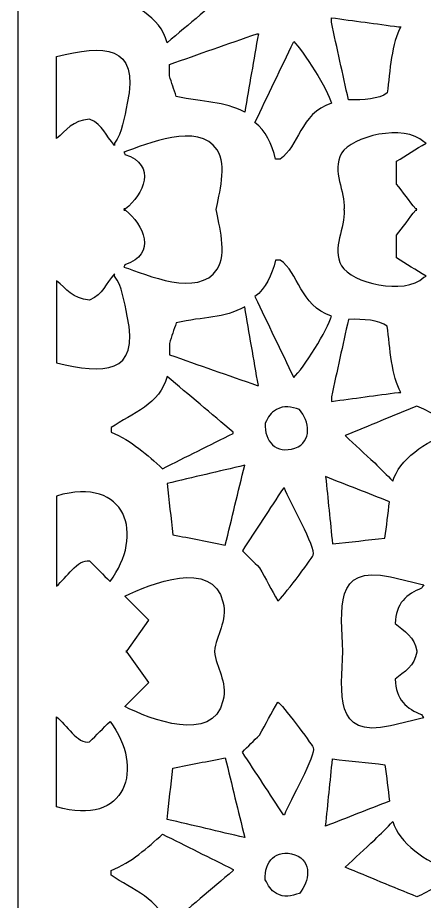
# Model space of a CAD drawing. Header units: centimetres. Extents: x -12.7 to -8.1, y -9 to 9.
# Drawn here: x -12.693 to -10.767, y -4.32 to -0.131 of the extents above; entities that cross this region are included whole.
import ezdxf

# ---------------------------------------------------------------- set-up
doc = ezdxf.new("R2010")
doc.units = ezdxf.units.CM
doc.header["$MEASUREMENT"] = 0
doc.layers.add('layer 1', color=7, linetype='Continuous')

msp = doc.modelspace()

# ---------------------------------------------------------------- linework, layer by layer
at = {"layer": 'layer 1', "color": 250}
for points, knots in [([(-12.69342, 9.00077), (-12.69342, 9.00077), (-8.10134, 9.00077), (-8.10134, 9.00077), (-8.10134, 9.00077), (-8.10134, 9.00077), (-8.10134, -9.00021), (-8.10134, -9.00021), (-8.10134, -9.00021), (-8.10134, -9.00021), (-12.69342, -9.00021), (-12.69342, -9.00021), (-12.69342, -9.00021), (-12.69342, -9.00021), (-12.69342, 9.00077), (-12.69342, 9.00077)], [0, 0, 0, 0, 0.2, 0.2, 0.2, 0.2, 0.4, 0.4, 0.4, 0.4, 0.6, 0.6, 0.6, 0.6, 1, 1, 1, 1]), ([(-12.25043, -0.00668), (-12.15274, -0.07478), (-12.0176, -0.11788), (-11.98571, -0.24975), (-11.98571, -0.24975), (-11.88126, -0.16153), (-11.7768, -0.0733), (-11.67236, 0.01491), (-11.67236, 0.01491), (-11.67236, 0.01671), (-11.67236, 0.01851), (-11.67236, 0.02031), (-11.67236, 0.02031), (-11.784, 0.07611), (-11.89567, 0.13196), (-12.00731, 0.18776), (-12.00731, 0.18776), (-12.07876, 0.12323), (-12.15438, 0.05447), (-12.25043, 0.01491), (-12.25043, 0.01491), (-12.25043, 0.00771), (-12.25043, 0.00051), (-12.25043, -0.00668)], [0, 0, 0, 0, 0.1428571, 0.1428571, 0.1428571, 0.1428571, 0.2857143, 0.2857143, 0.2857143, 0.2857143, 0.4285714, 0.4285714, 0.4285714, 0.4285714, 0.5714286, 0.5714286, 0.5714286, 0.5714286, 0.7142857, 0.7142857, 0.7142857, 0.7142857, 1, 1, 1, 1]), ([(-11.20775, -0.15252), (-11.18074, -0.27494), (-11.15372, -0.39738), (-11.1267, -0.5198), (-11.1267, -0.5198), (-11.05345, -0.52231), (-10.98355, -0.51707), (-10.94301, -0.48741), (-10.94301, -0.48741), (-10.93035, -0.38617), (-10.92243, -0.24641), (-10.87819, -0.17413), (-10.87819, -0.17413), (-10.8818, -0.17413), (-10.8854, -0.17413), (-10.88899, -0.17413), (-10.88899, -0.17413), (-10.99524, -0.15972), (-11.10151, -0.14533), (-11.20775, -0.13092), (-11.20775, -0.13092), (-11.20775, -0.13812), (-11.20775, -0.14533), (-11.20775, -0.15252)], [0, 0, 0, 0, 0.1428571, 0.1428571, 0.1428571, 0.1428571, 0.2857143, 0.2857143, 0.2857143, 0.2857143, 0.4285714, 0.4285714, 0.4285714, 0.4285714, 0.5714286, 0.5714286, 0.5714286, 0.5714286, 0.7142857, 0.7142857, 0.7142857, 0.7142857, 1, 1, 1, 1]), ([(-11.9749, -0.40637), (-11.9641, -0.43878), (-11.95328, -0.47119), (-11.94248, -0.50361), (-11.94248, -0.50361), (-11.81226, -0.53339), (-11.71667, -0.52434), (-11.61833, -0.57921), (-11.61833, -0.57921), (-11.59673, -0.455), (-11.57511, -0.33075), (-11.55349, -0.20655), (-11.55349, -0.20655), (-11.5553, -0.20655), (-11.55711, -0.20655), (-11.55891, -0.20655), (-11.55891, -0.20655), (-11.69756, -0.25515), (-11.83625, -0.30376), (-11.9749, -0.35236), (-11.9749, -0.35236), (-11.9749, -0.37037), (-11.9749, -0.38838), (-11.9749, -0.40637)], [0, 0, 0, 0, 0.1428571, 0.1428571, 0.1428571, 0.1428571, 0.2857143, 0.2857143, 0.2857143, 0.2857143, 0.4285714, 0.4285714, 0.4285714, 0.4285714, 0.5714286, 0.5714286, 0.5714286, 0.5714286, 0.7142857, 0.7142857, 0.7142857, 0.7142857, 1, 1, 1, 1]), ([(-11.56971, -0.62783), (-11.51934, -0.66654), (-11.4889, -0.72787), (-11.47246, -0.80067), (-11.47246, -0.80067), (-11.46526, -0.80067), (-11.45807, -0.80067), (-11.45086, -0.80067), (-11.45086, -0.80067), (-11.36207, -0.74388), (-11.35713, -0.58548), (-11.20775, -0.53601), (-11.20775, -0.53601), (-11.22354, -0.47318), (-11.34128, -0.28618), (-11.38603, -0.24434), (-11.38603, -0.24434), (-11.44724, -0.37216), (-11.50849, -0.50001), (-11.56971, -0.62783)], [0, 0, 0, 0, 0.1666667, 0.1666667, 0.1666667, 0.1666667, 0.3333333, 0.3333333, 0.3333333, 0.3333333, 0.5, 0.5, 0.5, 0.5, 0.6666667, 0.6666667, 0.6666667, 0.6666667, 1, 1, 1, 1]), ([(-12.50973, -0.70343), (-12.46053, -0.66513), (-12.43636, -0.618), (-12.35307, -0.61163), (-12.35307, -0.61163), (-12.28398, -0.64082), (-12.28036, -0.68766), (-12.23422, -0.73584), (-12.23422, -0.73584), (-12.23422, -0.73226), (-12.23422, -0.72865), (-12.23422, -0.72504), (-12.23422, -0.72504), (-12.19768, -0.67803), (-12.18946, -0.60384), (-12.17478, -0.53601), (-12.17478, -0.53601), (-12.11339, -0.25242), (-12.28717, -0.26178), (-12.50973, -0.31456), (-12.50973, -0.31456), (-12.50973, -0.44417), (-12.50973, -0.57383), (-12.50973, -0.70343)], [0, 0, 0, 0, 0.1428571, 0.1428571, 0.1428571, 0.1428571, 0.2857143, 0.2857143, 0.2857143, 0.2857143, 0.4285714, 0.4285714, 0.4285714, 0.4285714, 0.5714286, 0.5714286, 0.5714286, 0.5714286, 0.7142857, 0.7142857, 0.7142857, 0.7142857, 1, 1, 1, 1]), ([(-12.18243, -1.04372), (-12.18243, -1.04372), (-12.19099, -1.04372), (-12.19099, -1.04372), (-12.19099, -1.04372), (-12.18953, -1.04265), (-12.18807, -1.04157), (-12.18661, -1.04046), (-12.18661, -1.04046), (-12.18807, -1.03935), (-12.18953, -1.03825), (-12.19099, -1.03719), (-12.19099, -1.03719), (-12.19099, -1.03719), (-12.18241, -1.03719), (-12.18241, -1.03719), (-12.18241, -1.03719), (-12.09867, -0.97049), (-12.03057, -0.82851), (-12.18559, -0.77907), (-12.18559, -0.77907), (-12.18739, -0.77545), (-12.18919, -0.77185), (-12.19099, -0.76825), (-12.19099, -0.76825), (-12.08235, -0.73145), (-11.83916, -0.62235), (-11.74799, -0.75746), (-11.74799, -0.75746), (-11.69964, -0.82912), (-11.74098, -0.96959), (-11.75287, -1.04046), (-11.75287, -1.04046), (-11.74098, -1.11133), (-11.69964, -1.25179), (-11.74799, -1.32345), (-11.74799, -1.32345), (-11.83916, -1.45856), (-12.08235, -1.34946), (-12.19099, -1.31265), (-12.19099, -1.31265), (-12.18919, -1.30905), (-12.18739, -1.30545), (-12.18559, -1.30184), (-12.18559, -1.30184), (-12.03056, -1.2524), (-12.09868, -1.11041), (-12.18243, -1.04372)], [0, 0, 0, 0, 0.0769231, 0.0769231, 0.0769231, 0.0769231, 0.1538462, 0.1538462, 0.1538462, 0.1538462, 0.2307692, 0.2307692, 0.2307692, 0.2307692, 0.3076923, 0.3076923, 0.3076923, 0.3076923, 0.3846154, 0.3846154, 0.3846154, 0.3846154, 0.4615385, 0.4615385, 0.4615385, 0.4615385, 0.5384615, 0.5384615, 0.5384615, 0.5384615, 0.6153846, 0.6153846, 0.6153846, 0.6153846, 0.6923077, 0.6923077, 0.6923077, 0.6923077, 0.7692308, 0.7692308, 0.7692308, 0.7692308, 0.8461538, 0.8461538, 0.8461538, 0.8461538, 1, 1, 1, 1]), ([(-10.80256, -1.04372), (-10.80256, -1.04372), (-10.80831, -1.04372), (-10.80831, -1.04372), (-10.80831, -1.04372), (-10.83882, -1.07929), (-10.8693, -1.12753), (-10.89981, -1.1614), (-10.89981, -1.1614), (-10.89981, -1.19743), (-10.89981, -1.23344), (-10.89981, -1.26943), (-10.89981, -1.26943), (-10.85298, -1.29824), (-10.80616, -1.32705), (-10.75935, -1.35586), (-10.75935, -1.35586), (-10.76293, -1.35766), (-10.76655, -1.35946), (-10.77015, -1.36127), (-10.77015, -1.36127), (-10.8625, -1.4499), (-11.11361, -1.38723), (-11.15912, -1.30724), (-11.15912, -1.30724), (-11.20801, -1.22133), (-11.14048, -1.12593), (-11.14761, -1.04372), (-11.14761, -1.04372), (-11.14761, -1.04372), (-11.14832, -1.04372), (-11.14832, -1.04372), (-11.14832, -1.04372), (-11.14817, -1.04263), (-11.14804, -1.04155), (-11.14793, -1.04046), (-11.14793, -1.04046), (-11.14804, -1.03937), (-11.14817, -1.03827), (-11.14832, -1.03719), (-11.14832, -1.03719), (-11.14832, -1.03719), (-11.14761, -1.03719), (-11.14761, -1.03719), (-11.14761, -1.03719), (-11.14049, -0.95498), (-11.20801, -0.85957), (-11.15912, -0.77367), (-11.15912, -0.77367), (-11.11361, -0.69368), (-10.8625, -0.63101), (-10.77015, -0.71964), (-10.77015, -0.71964), (-10.76655, -0.72144), (-10.76293, -0.72324), (-10.75935, -0.72504), (-10.75935, -0.72504), (-10.80616, -0.75385), (-10.85298, -0.78266), (-10.89981, -0.81146), (-10.89981, -0.81146), (-10.89981, -0.84747), (-10.89981, -0.88348), (-10.89981, -0.91949), (-10.89981, -0.91949), (-10.86931, -0.95337), (-10.83883, -1.00161), (-10.80833, -1.03719), (-10.80833, -1.03719), (-10.80833, -1.03719), (-10.80256, -1.03719), (-10.80256, -1.03719), (-10.80256, -1.03719), (-10.80256, -1.03719), (-10.80548, -1.04046), (-10.80548, -1.04046), (-10.80548, -1.04046), (-10.80548, -1.04046), (-10.80256, -1.04372), (-10.80256, -1.04372)], [0, 0, 0, 0, 0.047619, 0.047619, 0.047619, 0.047619, 0.0952381, 0.0952381, 0.0952381, 0.0952381, 0.1428571, 0.1428571, 0.1428571, 0.1428571, 0.1904762, 0.1904762, 0.1904762, 0.1904762, 0.2380952, 0.2380952, 0.2380952, 0.2380952, 0.2857143, 0.2857143, 0.2857143, 0.2857143, 0.3333333, 0.3333333, 0.3333333, 0.3333333, 0.3809524, 0.3809524, 0.3809524, 0.3809524, 0.4285714, 0.4285714, 0.4285714, 0.4285714, 0.4761905, 0.4761905, 0.4761905, 0.4761905, 0.5238095, 0.5238095, 0.5238095, 0.5238095, 0.5714286, 0.5714286, 0.5714286, 0.5714286, 0.6190476, 0.6190476, 0.6190476, 0.6190476, 0.6666667, 0.6666667, 0.6666667, 0.6666667, 0.7142857, 0.7142857, 0.7142857, 0.7142857, 0.7619048, 0.7619048, 0.7619048, 0.7619048, 0.8095238, 0.8095238, 0.8095238, 0.8095238, 0.8571429, 0.8571429, 0.8571429, 0.8571429, 0.9047619, 0.9047619, 0.9047619, 0.9047619, 1, 1, 1, 1]), ([(-11.56971, -1.45308), (-11.51934, -1.41437), (-11.4889, -1.35304), (-11.47246, -1.28023), (-11.47246, -1.28023), (-11.46526, -1.28023), (-11.45807, -1.28023), (-11.45086, -1.28023), (-11.45086, -1.28023), (-11.36207, -1.33702), (-11.35713, -1.49543), (-11.20775, -1.5449), (-11.20775, -1.5449), (-11.22354, -1.60773), (-11.34128, -1.79473), (-11.38603, -1.83655), (-11.38603, -1.83655), (-11.44724, -1.70875), (-11.50849, -1.58089), (-11.56971, -1.45308)], [0, 0, 0, 0, 0.1666667, 0.1666667, 0.1666667, 0.1666667, 0.3333333, 0.3333333, 0.3333333, 0.3333333, 0.5, 0.5, 0.5, 0.5, 0.6666667, 0.6666667, 0.6666667, 0.6666667, 1, 1, 1, 1]), ([(-12.50973, -1.37747), (-12.46053, -1.41576), (-12.43636, -1.46291), (-12.35307, -1.46929), (-12.35307, -1.46929), (-12.28398, -1.44008), (-12.28036, -1.39324), (-12.23422, -1.34505), (-12.23422, -1.34505), (-12.23422, -1.34865), (-12.23422, -1.35226), (-12.23422, -1.35586), (-12.23422, -1.35586), (-12.19768, -1.40288), (-12.18946, -1.47707), (-12.17478, -1.5449), (-12.17478, -1.5449), (-12.11339, -1.82848), (-12.28717, -1.81913), (-12.50973, -1.76635), (-12.50973, -1.76635), (-12.50973, -1.63674), (-12.50973, -1.50708), (-12.50973, -1.37747)], [0, 0, 0, 0, 0.1428571, 0.1428571, 0.1428571, 0.1428571, 0.2857143, 0.2857143, 0.2857143, 0.2857143, 0.4285714, 0.4285714, 0.4285714, 0.4285714, 0.5714286, 0.5714286, 0.5714286, 0.5714286, 0.7142857, 0.7142857, 0.7142857, 0.7142857, 1, 1, 1, 1]), ([(-11.9749, -1.67453), (-11.9641, -1.64212), (-11.95328, -1.60971), (-11.94248, -1.5773), (-11.94248, -1.5773), (-11.81226, -1.54752), (-11.71667, -1.55656), (-11.61833, -1.50169), (-11.61833, -1.50169), (-11.59673, -1.6259), (-11.57511, -1.75014), (-11.55349, -1.87436), (-11.55349, -1.87436), (-11.5553, -1.87436), (-11.55711, -1.87436), (-11.55891, -1.87436), (-11.55891, -1.87436), (-11.69756, -1.82576), (-11.83625, -1.77714), (-11.9749, -1.72854), (-11.9749, -1.72854), (-11.9749, -1.71054), (-11.9749, -1.69253), (-11.9749, -1.67453)], [0, 0, 0, 0, 0.1428571, 0.1428571, 0.1428571, 0.1428571, 0.2857143, 0.2857143, 0.2857143, 0.2857143, 0.4285714, 0.4285714, 0.4285714, 0.4285714, 0.5714286, 0.5714286, 0.5714286, 0.5714286, 0.7142857, 0.7142857, 0.7142857, 0.7142857, 1, 1, 1, 1]), ([(-11.20775, -1.92837), (-11.18074, -1.80597), (-11.15372, -1.68352), (-11.1267, -1.56111), (-11.1267, -1.56111), (-11.05345, -1.55859), (-10.98355, -1.56384), (-10.94301, -1.5935), (-10.94301, -1.5935), (-10.93035, -1.69474), (-10.92243, -1.8345), (-10.87819, -1.90677), (-10.87819, -1.90677), (-10.8818, -1.90677), (-10.8854, -1.90677), (-10.88899, -1.90677), (-10.88899, -1.90677), (-10.99524, -1.92117), (-11.10151, -1.93558), (-11.20775, -1.94999), (-11.20775, -1.94999), (-11.20775, -1.94278), (-11.20775, -1.93558), (-11.20775, -1.92837)], [0, 0, 0, 0, 0.1428571, 0.1428571, 0.1428571, 0.1428571, 0.2857143, 0.2857143, 0.2857143, 0.2857143, 0.4285714, 0.4285714, 0.4285714, 0.4285714, 0.5714286, 0.5714286, 0.5714286, 0.5714286, 0.7142857, 0.7142857, 0.7142857, 0.7142857, 1, 1, 1, 1]), ([(-12.25043, -2.07421), (-12.15274, -2.00613), (-12.0176, -1.96301), (-11.98571, -1.83116), (-11.98571, -1.83116), (-11.88126, -1.91937), (-11.7768, -2.00761), (-11.67236, -2.09582), (-11.67236, -2.09582), (-11.67236, -2.09762), (-11.67236, -2.09942), (-11.67236, -2.10122), (-11.67236, -2.10122), (-11.784, -2.15702), (-11.89567, -2.21285), (-12.00731, -2.26865), (-12.00731, -2.26865), (-12.07876, -2.20414), (-12.15438, -2.13538), (-12.25043, -2.09582), (-12.25043, -2.09582), (-12.25043, -2.08862), (-12.25043, -2.08141), (-12.25043, -2.07421)], [0, 0, 0, 0, 0.1428571, 0.1428571, 0.1428571, 0.1428571, 0.2857143, 0.2857143, 0.2857143, 0.2857143, 0.4285714, 0.4285714, 0.4285714, 0.4285714, 0.5714286, 0.5714286, 0.5714286, 0.5714286, 0.7142857, 0.7142857, 0.7142857, 0.7142857, 1, 1, 1, 1]), ([(-11.52109, -2.05261), (-11.50367, -2.02422), (-11.49871, -2.00259), (-11.46707, -1.98779), (-11.46707, -1.98779), (-11.43179, -1.96586), (-11.39757, -1.97645), (-11.35901, -1.98779), (-11.35901, -1.98779), (-11.313, -2.04419), (-11.29426, -2.13874), (-11.38063, -2.17144), (-11.38063, -2.17144), (-11.47117, -2.20065), (-11.52505, -2.13973), (-11.52109, -2.05261)], [0, 0, 0, 0, 0.2, 0.2, 0.2, 0.2, 0.4, 0.4, 0.4, 0.4, 0.6, 0.6, 0.6, 0.6, 1, 1, 1, 1]), ([(-11.14292, -2.11202), (-11.02948, -2.06522), (-10.916, -2.0184), (-10.80256, -1.97159), (-10.80256, -1.97159), (-10.75077, -1.99684), (-10.65587, -2.03393), (-10.65129, -2.10662), (-10.65129, -2.10662), (-10.75525, -2.13158), (-10.88945, -2.22956), (-10.91602, -2.32807), (-10.91602, -2.32807), (-10.94482, -2.29926), (-10.97364, -2.27045), (-11.00244, -2.24164), (-11.00244, -2.24164), (-11.04927, -2.19845), (-11.09609, -2.15523), (-11.14292, -2.11202)], [0, 0, 0, 0, 0.1666667, 0.1666667, 0.1666667, 0.1666667, 0.3333333, 0.3333333, 0.3333333, 0.3333333, 0.5, 0.5, 0.5, 0.5, 0.6666667, 0.6666667, 0.6666667, 0.6666667, 1, 1, 1, 1]), ([(-11.98571, -2.33887), (-11.86326, -2.31006), (-11.74078, -2.28126), (-11.61833, -2.25246), (-11.61833, -2.25246), (-11.64894, -2.37847), (-11.67956, -2.50452), (-11.71017, -2.63054), (-11.71017, -2.63054), (-11.793, -2.61432), (-11.87586, -2.59812), (-11.95868, -2.58192), (-11.95868, -2.58192), (-11.96769, -2.50092), (-11.9767, -2.41989), (-11.98571, -2.33887)], [0, 0, 0, 0, 0.2, 0.2, 0.2, 0.2, 0.4, 0.4, 0.4, 0.4, 0.6, 0.6, 0.6, 0.6, 1, 1, 1, 1]), ([(-12.50973, -2.39828), (-12.17653, -2.30031), (-12.09078, -2.58371), (-12.25582, -2.80337), (-12.25582, -2.80337), (-12.28824, -2.77097), (-12.32066, -2.73856), (-12.35307, -2.70615), (-12.35307, -2.70615), (-12.41088, -2.69553), (-12.4625, -2.78775), (-12.50973, -2.82498), (-12.50973, -2.82498), (-12.50973, -2.68277), (-12.50973, -2.5405), (-12.50973, -2.39828)], [0, 0, 0, 0, 0.2, 0.2, 0.2, 0.2, 0.4, 0.4, 0.4, 0.4, 0.6, 0.6, 0.6, 0.6, 1, 1, 1, 1]), ([(-11.23476, -2.30646), (-11.13391, -2.34607), (-11.03305, -2.38569), (-10.93221, -2.42529), (-10.93221, -2.42529), (-10.93943, -2.4829), (-10.94663, -2.54052), (-10.95382, -2.59812), (-10.95382, -2.59812), (-11.03665, -2.60714), (-11.11951, -2.61613), (-11.20234, -2.62513), (-11.20234, -2.62513), (-11.21314, -2.51893), (-11.22396, -2.41268), (-11.23476, -2.30646)], [0, 0, 0, 0, 0.2, 0.2, 0.2, 0.2, 0.4, 0.4, 0.4, 0.4, 0.6, 0.6, 0.6, 0.6, 1, 1, 1, 1]), ([(-11.62914, -2.65754), (-11.56431, -2.55852), (-11.49948, -2.45949), (-11.43465, -2.36047), (-11.43465, -2.36047), (-11.43285, -2.36047), (-11.43105, -2.36047), (-11.42924, -2.36047), (-11.42924, -2.36047), (-11.40902, -2.4221), (-11.27694, -2.64511), (-11.29419, -2.67915), (-11.29419, -2.67915), (-11.30528, -2.70316), (-11.44198, -2.88441), (-11.46166, -2.89518), (-11.46166, -2.89518), (-11.49048, -2.843), (-11.5193, -2.79076), (-11.5481, -2.73856), (-11.5481, -2.73856), (-11.57511, -2.71155), (-11.60212, -2.68454), (-11.62914, -2.65754)], [0, 0, 0, 0, 0.1428571, 0.1428571, 0.1428571, 0.1428571, 0.2857143, 0.2857143, 0.2857143, 0.2857143, 0.4285714, 0.4285714, 0.4285714, 0.4285714, 0.5714286, 0.5714286, 0.5714286, 0.5714286, 0.7142857, 0.7142857, 0.7142857, 0.7142857, 1, 1, 1, 1]), ([(-12.18019, -3.13824), (-12.18019, -3.13824), (-12.17554, -3.13824), (-12.17554, -3.13824), (-12.17554, -3.13824), (-12.17554, -3.13824), (-12.07214, -3.28294), (-12.07214, -3.28294), (-12.07214, -3.28294), (-12.10996, -3.32075), (-12.14778, -3.35856), (-12.18559, -3.39637), (-12.18559, -3.39637), (-12.06975, -3.45533), (-11.76881, -3.57466), (-11.72097, -3.36936), (-11.72097, -3.36936), (-11.69878, -3.27408), (-11.75397, -3.2144), (-11.76078, -3.13498), (-11.76078, -3.13498), (-11.75397, -3.05556), (-11.69878, -2.99587), (-11.72097, -2.9006), (-11.72097, -2.9006), (-11.76881, -2.6953), (-12.06975, -2.81463), (-12.18559, -2.87359), (-12.18559, -2.87359), (-12.14778, -2.91139), (-12.10996, -2.94921), (-12.07214, -2.98701), (-12.07214, -2.98701), (-12.07214, -2.98701), (-12.17551, -3.13171), (-12.17551, -3.13171), (-12.17551, -3.13171), (-12.17551, -3.13171), (-12.18019, -3.13171), (-12.18019, -3.13171), (-12.18019, -3.13171), (-12.18019, -3.13171), (-12.17786, -3.13498), (-12.17786, -3.13498), (-12.17786, -3.13498), (-12.17786, -3.13498), (-12.18019, -3.13824), (-12.18019, -3.13824)], [0, 0, 0, 0, 0.0769231, 0.0769231, 0.0769231, 0.0769231, 0.1538462, 0.1538462, 0.1538462, 0.1538462, 0.2307692, 0.2307692, 0.2307692, 0.2307692, 0.3076923, 0.3076923, 0.3076923, 0.3076923, 0.3846154, 0.3846154, 0.3846154, 0.3846154, 0.4615385, 0.4615385, 0.4615385, 0.4615385, 0.5384615, 0.5384615, 0.5384615, 0.5384615, 0.6153846, 0.6153846, 0.6153846, 0.6153846, 0.6923077, 0.6923077, 0.6923077, 0.6923077, 0.7692308, 0.7692308, 0.7692308, 0.7692308, 0.8461538, 0.8461538, 0.8461538, 0.8461538, 1, 1, 1, 1]), ([(-10.80328, -3.13824), (-10.80328, -3.13824), (-10.80256, -3.13824), (-10.80256, -3.13824), (-10.80256, -3.13824), (-10.80256, -3.13824), (-10.80288, -3.13498), (-10.80288, -3.13498), (-10.80288, -3.13498), (-10.80288, -3.13498), (-10.80256, -3.13171), (-10.80256, -3.13171), (-10.80256, -3.13171), (-10.80256, -3.13171), (-10.80328, -3.13171), (-10.80328, -3.13171), (-10.80328, -3.13171), (-10.81186, -3.06736), (-10.86439, -3.03611), (-10.9052, -3.00321), (-10.9052, -3.00321), (-10.90507, -2.90829), (-10.8483, -2.8609), (-10.78095, -2.83578), (-10.78095, -2.83578), (-10.77735, -2.83038), (-10.77375, -2.82498), (-10.77015, -2.81958), (-10.77015, -2.81958), (-10.82237, -2.80696), (-10.8746, -2.79437), (-10.92682, -2.78177), (-10.92682, -2.78177), (-11.20233, -2.72163), (-11.1584, -2.93875), (-11.15406, -3.13498), (-11.15406, -3.13498), (-11.1584, -3.33121), (-11.20233, -3.54833), (-10.92682, -3.48819), (-10.92682, -3.48819), (-10.8746, -3.47559), (-10.82237, -3.46299), (-10.77015, -3.45037), (-10.77015, -3.45037), (-10.77375, -3.44497), (-10.77735, -3.43958), (-10.78095, -3.43417), (-10.78095, -3.43417), (-10.8483, -3.40905), (-10.90507, -3.36165), (-10.9052, -3.26674), (-10.9052, -3.26674), (-10.86438, -3.23384), (-10.81184, -3.20261), (-10.80328, -3.13824)], [0, 0, 0, 0, 0.0666667, 0.0666667, 0.0666667, 0.0666667, 0.1333333, 0.1333333, 0.1333333, 0.1333333, 0.2, 0.2, 0.2, 0.2, 0.2666667, 0.2666667, 0.2666667, 0.2666667, 0.3333333, 0.3333333, 0.3333333, 0.3333333, 0.4, 0.4, 0.4, 0.4, 0.4666667, 0.4666667, 0.4666667, 0.4666667, 0.5333333, 0.5333333, 0.5333333, 0.5333333, 0.6, 0.6, 0.6, 0.6, 0.6666667, 0.6666667, 0.6666667, 0.6666667, 0.7333333, 0.7333333, 0.7333333, 0.7333333, 0.8, 0.8, 0.8, 0.8, 0.8666667, 0.8666667, 0.8666667, 0.8666667, 1, 1, 1, 1]), ([(-11.62914, -3.61241), (-11.56431, -3.71142), (-11.49948, -3.81046), (-11.43465, -3.90947), (-11.43465, -3.90947), (-11.43285, -3.90947), (-11.43105, -3.90947), (-11.42924, -3.90947), (-11.42924, -3.90947), (-11.40902, -3.84785), (-11.27694, -3.62484), (-11.29419, -3.59081), (-11.29419, -3.59081), (-11.30528, -3.56678), (-11.44198, -3.38554), (-11.46166, -3.37476), (-11.46166, -3.37476), (-11.49048, -3.42696), (-11.5193, -3.47919), (-11.5481, -3.5314), (-11.5481, -3.5314), (-11.57511, -3.55839), (-11.60212, -3.5854), (-11.62914, -3.61241)], [0, 0, 0, 0, 0.1428571, 0.1428571, 0.1428571, 0.1428571, 0.2857143, 0.2857143, 0.2857143, 0.2857143, 0.4285714, 0.4285714, 0.4285714, 0.4285714, 0.5714286, 0.5714286, 0.5714286, 0.5714286, 0.7142857, 0.7142857, 0.7142857, 0.7142857, 1, 1, 1, 1]), ([(-12.50973, -3.87166), (-12.17653, -3.96965), (-12.09078, -3.68625), (-12.25582, -3.46657), (-12.25582, -3.46657), (-12.28824, -3.49899), (-12.32066, -3.5314), (-12.35307, -3.5638), (-12.35307, -3.5638), (-12.41088, -3.57441), (-12.4625, -3.48221), (-12.50973, -3.44497), (-12.50973, -3.44497), (-12.50973, -3.58719), (-12.50973, -3.72947), (-12.50973, -3.87166)], [0, 0, 0, 0, 0.2, 0.2, 0.2, 0.2, 0.4, 0.4, 0.4, 0.4, 0.6, 0.6, 0.6, 0.6, 1, 1, 1, 1]), ([(-11.98571, -3.93108), (-11.86326, -3.95989), (-11.74078, -3.98869), (-11.61833, -4.01749), (-11.61833, -4.01749), (-11.64894, -3.89149), (-11.67956, -3.76544), (-11.71017, -3.63942), (-11.71017, -3.63942), (-11.793, -3.65562), (-11.87586, -3.67183), (-11.95868, -3.68803), (-11.95868, -3.68803), (-11.96769, -3.76904), (-11.9767, -3.85007), (-11.98571, -3.93108)], [0, 0, 0, 0, 0.2, 0.2, 0.2, 0.2, 0.4, 0.4, 0.4, 0.4, 0.6, 0.6, 0.6, 0.6, 1, 1, 1, 1]), ([(-11.23476, -3.9635), (-11.13391, -3.92388), (-11.03305, -3.88425), (-10.93221, -3.84466), (-10.93221, -3.84466), (-10.93943, -3.78706), (-10.94663, -3.72943), (-10.95382, -3.67183), (-10.95382, -3.67183), (-11.03665, -3.66282), (-11.11951, -3.65382), (-11.20234, -3.64482), (-11.20234, -3.64482), (-11.21314, -3.75103), (-11.22396, -3.85727), (-11.23476, -3.9635)], [0, 0, 0, 0, 0.2, 0.2, 0.2, 0.2, 0.4, 0.4, 0.4, 0.4, 0.6, 0.6, 0.6, 0.6, 1, 1, 1, 1]), ([(-11.14292, -4.15794), (-11.02948, -4.20474), (-10.916, -4.25156), (-10.80256, -4.29836), (-10.80256, -4.29836), (-10.75077, -4.2731), (-10.65587, -4.23602), (-10.65129, -4.16332), (-10.65129, -4.16332), (-10.75525, -4.13836), (-10.88945, -4.0404), (-10.91602, -3.94188), (-10.91602, -3.94188), (-10.94482, -3.97069), (-10.97364, -3.99951), (-11.00244, -4.0283), (-11.00244, -4.0283), (-11.04927, -4.0715), (-11.09609, -4.11473), (-11.14292, -4.15794)], [0, 0, 0, 0, 0.1666667, 0.1666667, 0.1666667, 0.1666667, 0.3333333, 0.3333333, 0.3333333, 0.3333333, 0.5, 0.5, 0.5, 0.5, 0.6666667, 0.6666667, 0.6666667, 0.6666667, 1, 1, 1, 1]), ([(-12.25043, -4.19573), (-12.15274, -4.26382), (-12.0176, -4.30693), (-11.98571, -4.43878), (-11.98571, -4.43878), (-11.88126, -4.35057), (-11.7768, -4.26235), (-11.67236, -4.17414), (-11.67236, -4.17414), (-11.67236, -4.17234), (-11.67236, -4.17053), (-11.67236, -4.16873), (-11.67236, -4.16873), (-11.784, -4.11292), (-11.89567, -4.0571), (-12.00731, -4.00129), (-12.00731, -4.00129), (-12.07876, -4.06582), (-12.15438, -4.13457), (-12.25043, -4.17414), (-12.25043, -4.17414), (-12.25043, -4.18133), (-12.25043, -4.18854), (-12.25043, -4.19573)], [0, 0, 0, 0, 0.1428571, 0.1428571, 0.1428571, 0.1428571, 0.2857143, 0.2857143, 0.2857143, 0.2857143, 0.4285714, 0.4285714, 0.4285714, 0.4285714, 0.5714286, 0.5714286, 0.5714286, 0.5714286, 0.7142857, 0.7142857, 0.7142857, 0.7142857, 1, 1, 1, 1]), ([(-11.52109, -4.21735), (-11.50367, -4.24574), (-11.49871, -4.26735), (-11.46707, -4.28215), (-11.46707, -4.28215), (-11.43179, -4.30409), (-11.39757, -4.2935), (-11.35901, -4.28215), (-11.35901, -4.28215), (-11.313, -4.22576), (-11.29426, -4.13121), (-11.38063, -4.09852), (-11.38063, -4.09852), (-11.47117, -4.06931), (-11.52505, -4.13021), (-11.52109, -4.21735)], [0, 0, 0, 0, 0.2, 0.2, 0.2, 0.2, 0.4, 0.4, 0.4, 0.4, 0.6, 0.6, 0.6, 0.6, 1, 1, 1, 1])]:
    msp.add_open_spline(points, degree=3, knots=knots, dxfattribs=at)

doc.saveas('drawing.dxf')
